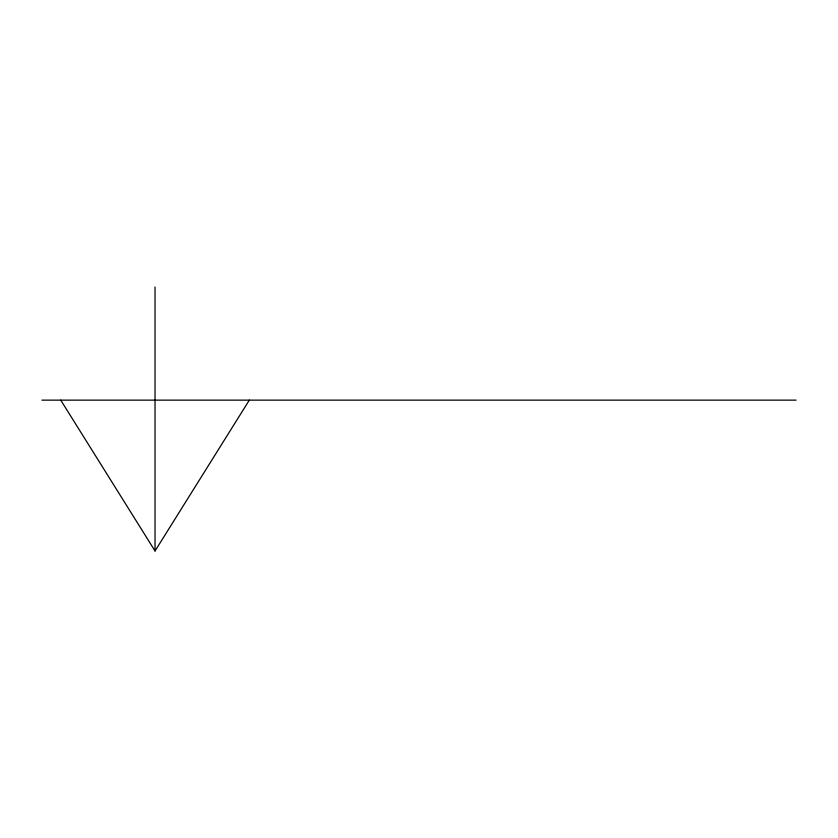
<?xml version="1.0" encoding="UTF-8"?>
<svg xmlns="http://www.w3.org/2000/svg" width="838" height="838" viewBox="0 0 838 838"><rect width="100%" height="100%" fill="white"/><g stroke="black" fill="none" stroke-linecap="round" stroke-linejoin="round"><path stroke-width="1.26" d="M60.755 400.145L155.03 550.985L249.305 400.145M41.9 400.145L796.1 400.145M155.03 287.015L155.03 550.985"/></g></svg>
